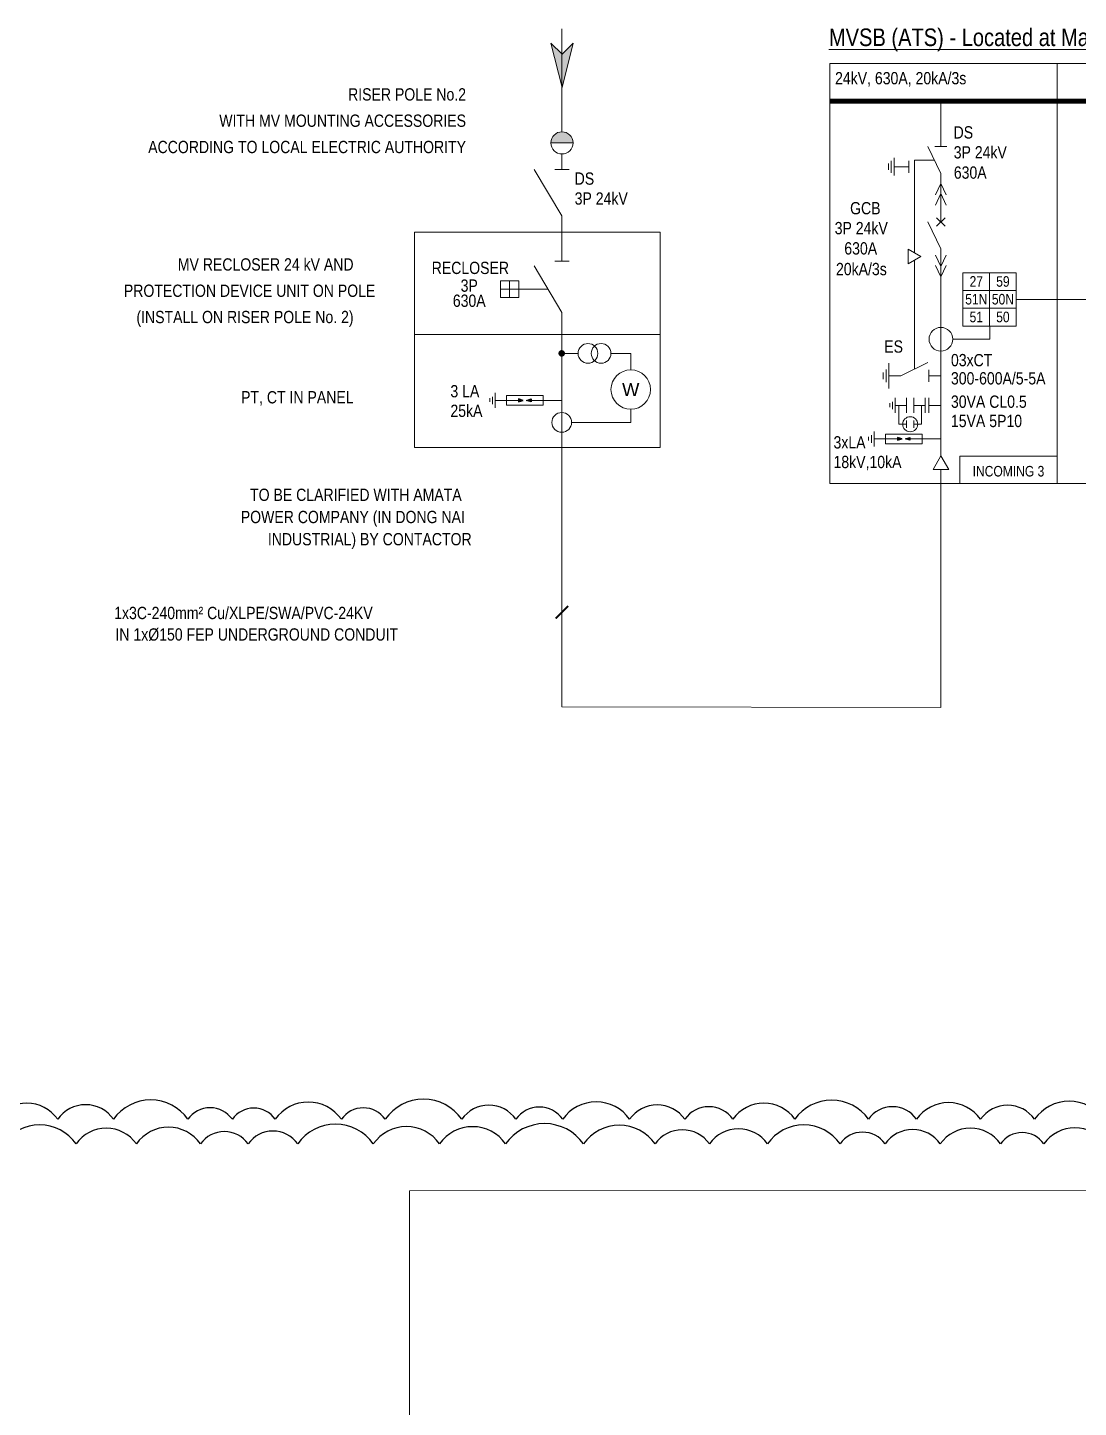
# Model space of a CAD drawing. Header units: millimetres. Extents: x -116965 to 323937, y 291661 to 566926.
# Drawn here: x -56458 to -55568, y 338755 to 339923 of the extents above; entities that cross this region are included whole.
import ezdxf
from ezdxf.enums import TextEntityAlignment as Align

# ---------------------------------------------------------------- set-up
doc = ezdxf.new("R2010")
doc.units = ezdxf.units.MM
doc.layers.get('0').update_dxf_attribs({"lineweight": 18})
doc.layers.add('HV-LV Line', color=6, linetype='Continuous')
doc.layers.add('HV-MV Equipment', color=4, linetype='Continuous', lineweight=9)
doc.styles.add('Arial', font='arial.ttf')
doc.styles.add('Hel-Con', font='')
doc.styles.add('VNI-HELVE-CONDENSE', font='')
doc.styles.get('Hel-Con').set_extended_font_data('VNI-Helve-Condense')
doc.styles.get('VNI-HELVE-CONDENSE').set_extended_font_data('VNI-Helve-Condense')

# ---------------------------------------------------------------- blocks, each defined once
blk = doc.blocks.new('$N-mt3')
at = {"linetype": 'Continuous'}
blk.add_hatch(color=0, dxfattribs=at).paths.add_polyline_path([(0.25, 0), (0, 0.25), (1, 0), (0, -0.25)])
at = {"color": 0, "linetype": 'Continuous'}
blk.add_lwpolyline([(0.25, 0), (0, 0.25), (1, 0), (0, -0.25)], close=True, dxfattribs=at)
blk = doc.blocks.new('dcap')
at = {"layer": 'HV-LV Line'}
blk.add_hatch(color=84, dxfattribs=at).paths.add_polyline_path([(516614, -140623), (516849, -140623), (516732, -140236)])
at = {"layer": 'HV-LV Line', "color": 84}
for p, q in [((516614, -140623), (516732, -140236)), ((516732, -140236), (516849, -140623)), ((516849, -140623), (516614, -140623))]:
    blk.add_line(p, q, dxfattribs=at)

msp = doc.modelspace()

# ---------------------------------------------------------------- hatches: boundary and pattern name
at = {"layer": 'HV-MV Equipment', "lineweight": 9}
msp.add_hatch(color=256, dxfattribs=at).paths.add_polyline_path([(-55996.275145, 339825.878212, 1), (-56015.03644, 339825.878212)])

# ---------------------------------------------------------------- linework, layer by layer
at = {"color": 1, "lineweight": -3}
msp.add_lwpolyline([(-55547.030764, 338999.377591, 0.52056705), (-55605.579507, 338999.377591, 0.52056705), (-55651.276906, 338999.377591, 0.52056705), (-55705.492021, 338999.377591, 0.52056705), (-55746.248473, 338999.377591, 0.52056705), (-55808.466558, 338999.377591, 0.52056705), (-55860.948222, 338999.377591, 0.52056705), (-55901.661948, 338999.377591, 0.52056705), (-55948.375613, 338999.377591, 0.52056705), (-56005.021018, 338999.377591, 0.52056705), (-56044.678804, 338999.377591, 0.52056705), (-56090.407739, 338999.377591, 0.52056705), (-56155.311453, 338999.377591, 0.52056705), (-56192.379235, 338999.377591, 0.52056705), (-56248.357302, 338999.377591, 0.52056705), (-56284.671276, 338999.377591, 0.52056705), (-56322.280253, 338999.377591, 0.52056705), (-56385.262318, 338999.377591, 0.52056705), (-56432.513109, 338999.377591, 0.52056705), (-56484.645844, 338999.377591, 0.52056705)], format="xyb", dxfattribs=at)
at = {"color": 3, "lineweight": -3}
msp.add_lwpolyline([(-55545.350757, 338978.523039, 0.52056705), (-55597.692035, 338978.523039, 0.52056705), (-55634.401733, 338978.523039, 0.52056705), (-55685.385955, 338978.523039, 0.52056705), (-55732.14845, 338978.523039, 0.52056705), (-55770.219273, 338978.523039, 0.52056705), (-55831.748657, 338978.523039, 0.52056705), (-55880.807161, 338978.523039, 0.52056705), (-55926.754812, 338978.523039, 0.52056705), (-55987.373727, 338978.523039, 0.52056705), (-56053.308967, 338978.523039, 0.52056705), (-56109.270758, 338978.523039, 0.52056705), (-56165.360726, 338978.523039, 0.52056705), (-56229.366179, 338978.523039, 0.52056705), (-56271.268092, 338978.523039, 0.52056705), (-56311.583044, 338978.523039, 0.52056705), (-56365.93244, 338978.523039, 0.52056705), (-56416.944128, 338978.523039, 0.52056705), (-56478.584396, 338978.523039, 0.52056705)], format="xyb", dxfattribs=at)
at = {"layer": 'HV-MV Equipment', "color": 8, "lineweight": 9}
for p, q in [((-55621.107157, 339693.327115), (-55550.941126, 339693.327115)), ((-55728.894381, 339617.891597), (-55728.894381, 339639.464927))]:
    msp.add_line(p, q, dxfattribs=at)
at = {"layer": 'HV-MV Equipment', "color": 6, "lineweight": 9}
msp.add_line((-55249.805234, 338939.008256), (-56134.692994, 338938.878298), dxfattribs=at)
for points in [[(-56005.655792, 339835.258859), (-56005.655792, 339922.504491)], [(-55684.873764, 339861.28054), (-55684.873764, 339822.690254)], [(-56005.655792, 339816.497565), (-56005.655792, 339803.439123)], [(-55684.873764, 339799.818282), (-55684.873764, 339758.994172)], [(-56005.655792, 339764.035354), (-56005.655792, 339725.735274)], [(-55684.873764, 339736.059557), (-55684.873764, 339560.978106)], [(-56005.655792, 339682.312571), (-56005.655792, 339348.469355)], [(-56005.655792, 339348.469355), (-55685.039622, 339348.016736), (-55685.039622, 339549.187348)], [(-56134.745005, 338938.87829), (-56134.745005, 338386.63054)]]:
    msp.add_lwpolyline(points, dxfattribs=at)
at = {"layer": 'HV-MV Equipment', "lineweight": 9}
for points in [[(-55586.581295, 339892.933607), (-55778.924556, 339892.933607), (-55778.924556, 339537.60217), (-55586.581295, 339537.60217)], [(-55343.83053, 339892.933607), (-55586.581295, 339892.933607), (-55586.581295, 339537.60217), (-55343.83053, 339537.60217)], [(-56130.593807, 339750.328166), (-55922.402911, 339750.328166), (-55922.402911, 339567.908619), (-56130.593807, 339567.908619)], [(-55643.644739, 339715.864697), (-55666.18232, 339715.864697), (-55666.18232, 339700.839642), (-55643.644739, 339700.839642)], [(-55621.107157, 339715.864697), (-55643.644739, 339715.864697), (-55643.644739, 339700.839642), (-55621.107157, 339700.839642)], [(-55643.644739, 339700.839642), (-55666.18232, 339700.839642), (-55666.18232, 339685.814588), (-55643.644739, 339685.814588)], [(-55621.107157, 339700.839642), (-55643.644739, 339700.839642), (-55643.644739, 339685.814588), (-55621.107157, 339685.814588)], [(-55643.644739, 339685.814588), (-55666.18232, 339685.814588), (-55666.18232, 339670.789533), (-55643.644739, 339670.789533)], [(-55621.107157, 339685.814588), (-55643.644739, 339685.814588), (-55643.644739, 339670.789533), (-55621.107157, 339670.789533)], [(-55586.581295, 339537.60217), (-55668.960881, 339537.60217), (-55668.960881, 339560.625362), (-55586.581295, 339560.625362)]]:
    msp.add_lwpolyline(points, close=True, dxfattribs=at)
at = {"layer": 'HV-MV Equipment', "color": 7, "lineweight": 9}
for points in [[(-56015.03644, 339825.878212, 0, 7.41978, 0), (-56033.399124, 339838.459549, 0, 0, 0), (-56072.074267, 339864.958126, 0, 0, 0), (-56081.390955, 339864.958126, 0, 0, 0)], [(-56130.593807, 339720.904997, 0, 7.41978, 0), (-56152.853147, 339720.904997, 0, 0, 0), (-56158.749948, 339720.904997, 0, 0, 0), (-56176.742934, 339720.904997, 0, 0, 0)], [(-56130.593807, 339608.473887, 0, 7.41978, 0), (-56152.853147, 339608.473887, 0, 0, 0), (-56158.749948, 339608.473887, 0, 0, 0), (-56176.742934, 339608.473887, 0, 0, 0)], [(-56000.409216, 339433.799254, 1.66945, 1.66945, 0), (-56010.902369, 339423.3061, 0, 0, 0), (-56005.655792, 339428.552677, 0, 0, 0), (-55998.236012, 339428.552677, 0, 0, 0), (-56032.780813, 339428.552677, 0, 0, 0), (-56043.910483, 339428.552677, 0, 0, 0)]]:
    msp.add_lwpolyline(points, format="xyseb", dxfattribs=at)
at = {"layer": 'HV-MV Equipment', "color": 6, "const_width": 4.173626}
for points in [[(-55778.924556, 339861.28054), (-55586.581295, 339861.28054)], [(-55520.939024, 339861.28054), (-55586.581295, 339861.28054)]]:
    msp.add_lwpolyline(points, dxfattribs=at)
at = {"layer": 'HV-MV Equipment', "lineweight": 9}
for points in [[(-55996.275145, 339825.878212), (-56015.03644, 339825.878212)], [(-55922.402911, 339663.597826), (-56130.593807, 339663.597826)]]:
    msp.add_lwpolyline(points, dxfattribs=at)
at = {"layer": 'HV-MV Equipment', "color": 4, "lineweight": 9}
for points in [[(-55684.873764, 339799.818282), (-55696.023483, 339822.690254)], [(-55689.96951, 339822.690254), (-55679.778018, 339822.690254)], [(-56005.655792, 339764.035354), (-56029.137887, 339803.439123)], [(-56011.770688, 339803.439123), (-55999.540897, 339803.439123)], [(-55684.873764, 339791.565305), (-55689.367944, 339781.79447)], [(-55684.873764, 339791.565305), (-55680.379584, 339781.79447)], [(-55684.873764, 339782.885962), (-55689.367944, 339773.115128)], [(-55684.873764, 339782.885962), (-55680.379584, 339773.115128)], [(-55684.873764, 339736.059557), (-55696.023483, 339758.931529)], [(-55688.477, 339755.328292), (-55681.270527, 339762.534765)], [(-55681.270527, 339755.328292), (-55688.477, 339762.534765)], [(-55684.873764, 339721.095188), (-55689.367944, 339730.866022)], [(-55684.873764, 339721.095188), (-55680.379584, 339730.866022)], [(-56005.655792, 339682.312571), (-56029.137887, 339721.71634)], [(-56011.770688, 339725.735274), (-55999.540897, 339725.735274)], [(-55684.873764, 339712.415845), (-55689.367944, 339722.18668)], [(-55684.873764, 339712.415845), (-55680.379584, 339722.18668)], [(-56049.987328, 339709.105402), (-56049.987328, 339694.92351)], [(-56057.803837, 339702.014456), (-56042.170818, 339702.014456)], [(-56017.39684, 339702.014456), (-56042.170818, 339702.014456)]]:
    msp.add_lwpolyline(points, dxfattribs=at)
at = {"layer": 'HV-MV Equipment', "color": 8, "lineweight": 9}
for points in [[(-55726.877683, 339800.580849), (-55726.877683, 339810.772341)], [(-55724.461233, 339798.181769), (-55724.461233, 339813.171421)], [(-55712.078596, 339800.580849), (-55712.078596, 339810.772341)], [(-55707.297764, 339732.862987), (-55707.297764, 339811.254268)], [(-55690.448623, 339811.254268), (-55707.297764, 339811.254268)], [(-55729.294132, 339802.979929), (-55729.294132, 339808.373261)], [(-55712.078596, 339805.676595), (-55724.461233, 339805.676595)], [(-55707.297764, 339634.253122), (-55707.297764, 339726.641714)], [(-55643.580452, 339670.789533), (-55643.580452, 339659.646238)], [(-55674.867036, 339659.646238), (-55643.580452, 339659.646238)], [(-55991.963349, 339647.684504), (-56005.655792, 339647.684504)], [(-55947.444669, 339633.772417), (-55947.444669, 339647.684504), (-55964.139174, 339647.684504)], [(-55718.73375, 339628.678262), (-55695.861778, 339639.827981)], [(-55733.72728, 339625.981596), (-55733.72728, 339631.374928)], [(-55731.310831, 339623.284929), (-55731.310831, 339634.071594)], [(-55718.73375, 339628.678262), (-55728.894381, 339628.678262)], [(-55694.985481, 339623.582516), (-55694.985481, 339633.774008)], [(-55684.873764, 339628.678262), (-55694.985481, 339628.678262)], [(-56062.219078, 339614.268051), (-56062.219078, 339601.548428)], [(-56066.807272, 339609.752445), (-56066.807272, 339606.572539)], [(-56064.413026, 339610.987996), (-56064.413026, 339604.628185)], [(-56062.219078, 339607.908239), (-56042.307638, 339607.908239)], [(-56031.860027, 339607.908239), (-56005.655792, 339607.908239)], [(-55997.528184, 339589.253737), (-55947.444669, 339589.253737), (-55947.444669, 339600.383407)], [(-55728.145635, 339605.440177), (-55728.145635, 339602.260272)], [(-55725.751389, 339606.675729), (-55725.751389, 339600.315918)], [(-55723.557441, 339609.955783), (-55723.557441, 339597.23616)], [(-55723.557441, 339603.595972), (-55714.017724, 339603.595972)], [(-55720.377535, 339603.595972), (-55720.377535, 339587.696443)], [(-55714.017724, 339609.955783), (-55714.017724, 339597.23616)], [(-55707.657912, 339597.23616), (-55707.657912, 339609.955783)], [(-55707.657912, 339603.595972), (-55698.118195, 339603.595972)], [(-55701.298101, 339603.595972), (-55701.298101, 339587.696443)], [(-55698.118195, 339609.955783), (-55698.118195, 339597.23616)], [(-55695.124612, 339603.482625), (-55684.873764, 339603.482625)], [(-55695.123059, 339610.055932), (-55695.123059, 339597.336309)], [(-55714.017724, 339590.876349), (-55714.017724, 339584.516537)], [(-55707.657912, 339584.516537), (-55707.657912, 339590.876349)], [(-55746.025243, 339577.114974), (-55746.025243, 339573.935068)], [(-55743.630998, 339578.350526), (-55743.630998, 339571.990715)], [(-55741.437049, 339581.63058), (-55741.437049, 339568.910957)], [(-55720.377535, 339587.696443), (-55717.197629, 339587.696443)], [(-55717.197629, 339587.696443), (-55714.017724, 339587.696443)], [(-55707.657912, 339587.696443), (-55704.478007, 339587.696443)], [(-55704.478007, 339587.696443), (-55701.298101, 339587.696443)], [(-55741.437049, 339575.270769), (-55731.897332, 339575.270769)], [(-55731.897332, 339575.270769), (-55719.796875, 339575.270769)], [(-55700.828596, 339575.270769), (-55712.929053, 339575.270769)], [(-55700.828596, 339575.270769), (-55684.873764, 339575.270769)]]:
    msp.add_lwpolyline(points, dxfattribs=at)
for points in [[(-55701.909983, 339729.75235), (-55712.685544, 339723.531077), (-55712.685544, 339735.973623)], [(-56052.679361, 339611.992364), (-56021.610625, 339611.992364), (-56021.610625, 339603.824114), (-56052.679361, 339603.824114)], [(-55731.897332, 339579.354894), (-55700.828596, 339579.354894), (-55700.828596, 339571.186644), (-55731.897332, 339571.186644)]]:
    msp.add_lwpolyline(points, close=True, dxfattribs=at)
at = {"layer": 'HV-MV Equipment', "color": 4, "lineweight": 9}
msp.add_lwpolyline([(-56057.803837, 339694.92351), (-56042.170818, 339694.92351), (-56042.170818, 339709.105402), (-56057.803837, 339709.105402)], close=True, dxfattribs=at)
at = {"layer": 'HV-MV Equipment', "color": 8, "lineweight": 9, "const_width": 2.782417}
msp.add_lwpolyline([(-56007.266645, 339647.684504, 1), (-56004.484227, 339647.684504, 1)], format="xyb", close=True, dxfattribs=at)
at = {"layer": 'HV-MV Equipment', "color": 6, "lineweight": 9}
msp.add_lwpolyline([(-55676.578757, 339618.415445, 0, 0, 0), (-55653.672156, 339618.415445, 1.483956, 1.483956, 0)], format="xyseb", dxfattribs=at)
msp.add_lwpolyline([(-55691.487957, 339549.521987), (-55678.25957, 339549.521987), (-55684.873764, 339560.978106)], close=True, dxfattribs=at)
at = {"layer": 'HV-MV Equipment', "color": 4, "lineweight": 9}
msp.add_lwpolyline([(-56277.312487, 339476.516741, 0, 0, 0), (-56016.301149, 339476.516741, 2.967912, 2.967912, 0)], format="xyseb", dxfattribs=at)
at = {"layer": 'HV-MV Equipment', "lineweight": 9}
msp.add_circle((-56005.655792, 339825.878212), 9.380647, dxfattribs=at)
at = {"layer": 'HV-MV Equipment', "color": 8, "lineweight": 9}
for centre, radius in [((-55684.873764, 339659.646238), 10.006728), ((-55983.616096, 339647.684504), 8.347252), ((-55972.486426, 339647.684504), 8.347252), ((-55947.444669, 339617.077912), 16.694505), ((-56005.875436, 339589.253737), 8.347252), ((-55710.837818, 339587.696443), 6.359811)]:
    msp.add_circle(centre, radius, dxfattribs=at)

# ---------------------------------------------------------------- block references
at = {"layer": 'HV-MV Equipment', "color": 6, "lineweight": 9, "xscale": 37.64390930731625, "yscale": 37.64390930731625, "zscale": 37.64390930731625, "rotation": 270}
msp.add_blockref('$N-mt3', (-56005.612763, 339910.277668), dxfattribs=at)
at = {"layer": 'HV-MV Equipment', "color": 8, "lineweight": 9, "yscale": 0.009893039398641246}
for p, xscale, zscale, rotation in [((-54651.118976, 334495.862417), -0.009893039398641246, 0.009893039978419343, 270), ((-57423.04869, 334495.862417), 0.009893039398641246, 0.009893039398641246, 90), ((-54330.398107, 334463.224648), -0.009893039398641246, 0.009893039978419343, 270), ((-57102.327821, 334463.224648), 0.009893039398641246, 0.009893039398641246, 90)]:
    msp.add_blockref('dcap', p, dxfattribs=dict(at, xscale=xscale, zscale=zscale, rotation=rotation))

# ---------------------------------------------------------------- texts
at = {"layer": 'HV-MV Equipment', "color": 0, "lineweight": 9, "style": 'VNI-HELVE-CONDENSE'}
msp.add_text('%%UMVSB (ATS) - Located at Main Distribution Room', height=14.83955998, dxfattribs=at).set_placement((-55779.666534, 339907.816612))
at = {"layer": 'HV-MV Equipment', "color": 7, "lineweight": 9, "style": 'Hel-Con'}
for s, height, p in [('24kV, 630A, 20kA/3s', 10.38769199, (-55774.472688, 339875.442036)), ('DS', 10.387692, (-55674.107871, 339829.557302)), ('3P 24kV', 10.387692, (-55674.016511, 339812.687017)), ('DS', 10.387692, (-55994.889899, 339790.458036)), ('630A', 10.387692, (-55673.944137, 339795.545109)), ('3P 24kV', 10.387692, (-55994.889899, 339773.579605)), ('GCB', 10.387692, (-55761.749159, 339765.380957)), ('3P 24kV', 10.387692, (-55774.77853, 339748.510672)), ('630A', 10.387692, (-55766.64336, 339731.368763)), ('20kA/3s', 10.387692, (-55773.683157, 339713.858408)), ('03xCT', 10.387692, (-55676.365012, 339636.767367)), ('300-600A/5-5A', 10.38769199, (-55676.365012, 339621.384931)), ('30VA CL0.5', 10.387692, (-55676.365012, 339601.611652)), ('15VA 5P10', 10.387692, (-55676.365012, 339585.29694)), ('TO BE CLARIFIED WITH AMATA', 10.38769199, (-56269.676349, 339522.785411)), ('POWER COMPANY (IN DONG NAI', 10.38769199, (-56277.541316, 339503.998528)), ('INDUSTRIAL) BY CONTACTOR', 10.38769199, (-56254.599356, 339485.211645)), ('1x3C-240mm² Cu/XLPE/SWA/PVC-24KV', 10.38769199, (-56384.725441, 339422.750409)), ('IN 1xÞ150 FEP UNDERGROUND CONDUIT', 10.38769199, (-56383.64417, 339404.563075))]:
    msp.add_text(s, height=height, dxfattribs=at).set_placement(p)
for s, p in [('RISER POLE No.2', (-56086.86474, 339866.901888)), ('WITH MV MOUNTING ACCESSORIES', (-56086.86474, 339844.642548)), ('ACCORDING TO LOCAL ELECTRIC AUTHORITY', (-56086.86474, 339822.383208)), ('MV RECLOSER 24 kV AND', (-56182.067189, 339722.970916)), ('PROTECTION DEVICE UNIT ON POLE', (-56163.619126, 339700.711576)), ('(INSTALL ON RISER POLE No. 2)', (-56182.067189, 339678.452236)), ('PT, CT IN PANEL', (-56182.067189, 339610.539805))]:
    msp.add_text(s, height=10.38769199, dxfattribs=at).set_placement(p, align=Align.MIDDLE_RIGHT)
for s, height, p in [('RECLOSER', 10.387692, (-56083.198986, 339714.845164)), ('3P', 10.387692, (-56084.139048, 339699.863943)), ('630A', 10.387692, (-56084.139048, 339687.056592)), ('INCOMING 3', 8.903736, (-55627.66218, 339543.484331))]:
    msp.add_text(s, height=height, dxfattribs=at).set_placement(p, align=Align.CENTER)
for s, p in [('27', (-55654.91353, 339708.565859)), ('59', (-55632.375948, 339708.565859)), ('51N', (-55654.91353, 339693.540805)), ('50N', (-55632.375948, 339693.540805)), ('51', (-55654.91353, 339678.51575)), ('50', (-55632.375948, 339678.51575))]:
    msp.add_text(s, height=8.903736, dxfattribs=at).set_placement(p, align=Align.MIDDLE_CENTER)
for s, p in [('ES', (-55732.833443, 339653.473941)), ('3 LA', (-56100.076739, 339615.677488)), ('25kA', (-56100.076739, 339599.059736)), ('3xLA', (-55775.779259, 339572.366716)), ('18kV,10kA', (-55775.779259, 339555.748964))]:
    msp.add_text(s, height=10.387692, dxfattribs=at).set_placement(p, align=Align.MIDDLE_LEFT)
at = {"layer": 'HV-MV Equipment', "color": 7, "lineweight": 9, "style": 'Arial'}
msp.add_text('W', height=11.12967, dxfattribs=at).set_placement((-55947.444669, 339617.077912), align=Align.MIDDLE)

doc.saveas('drawing.dxf')
